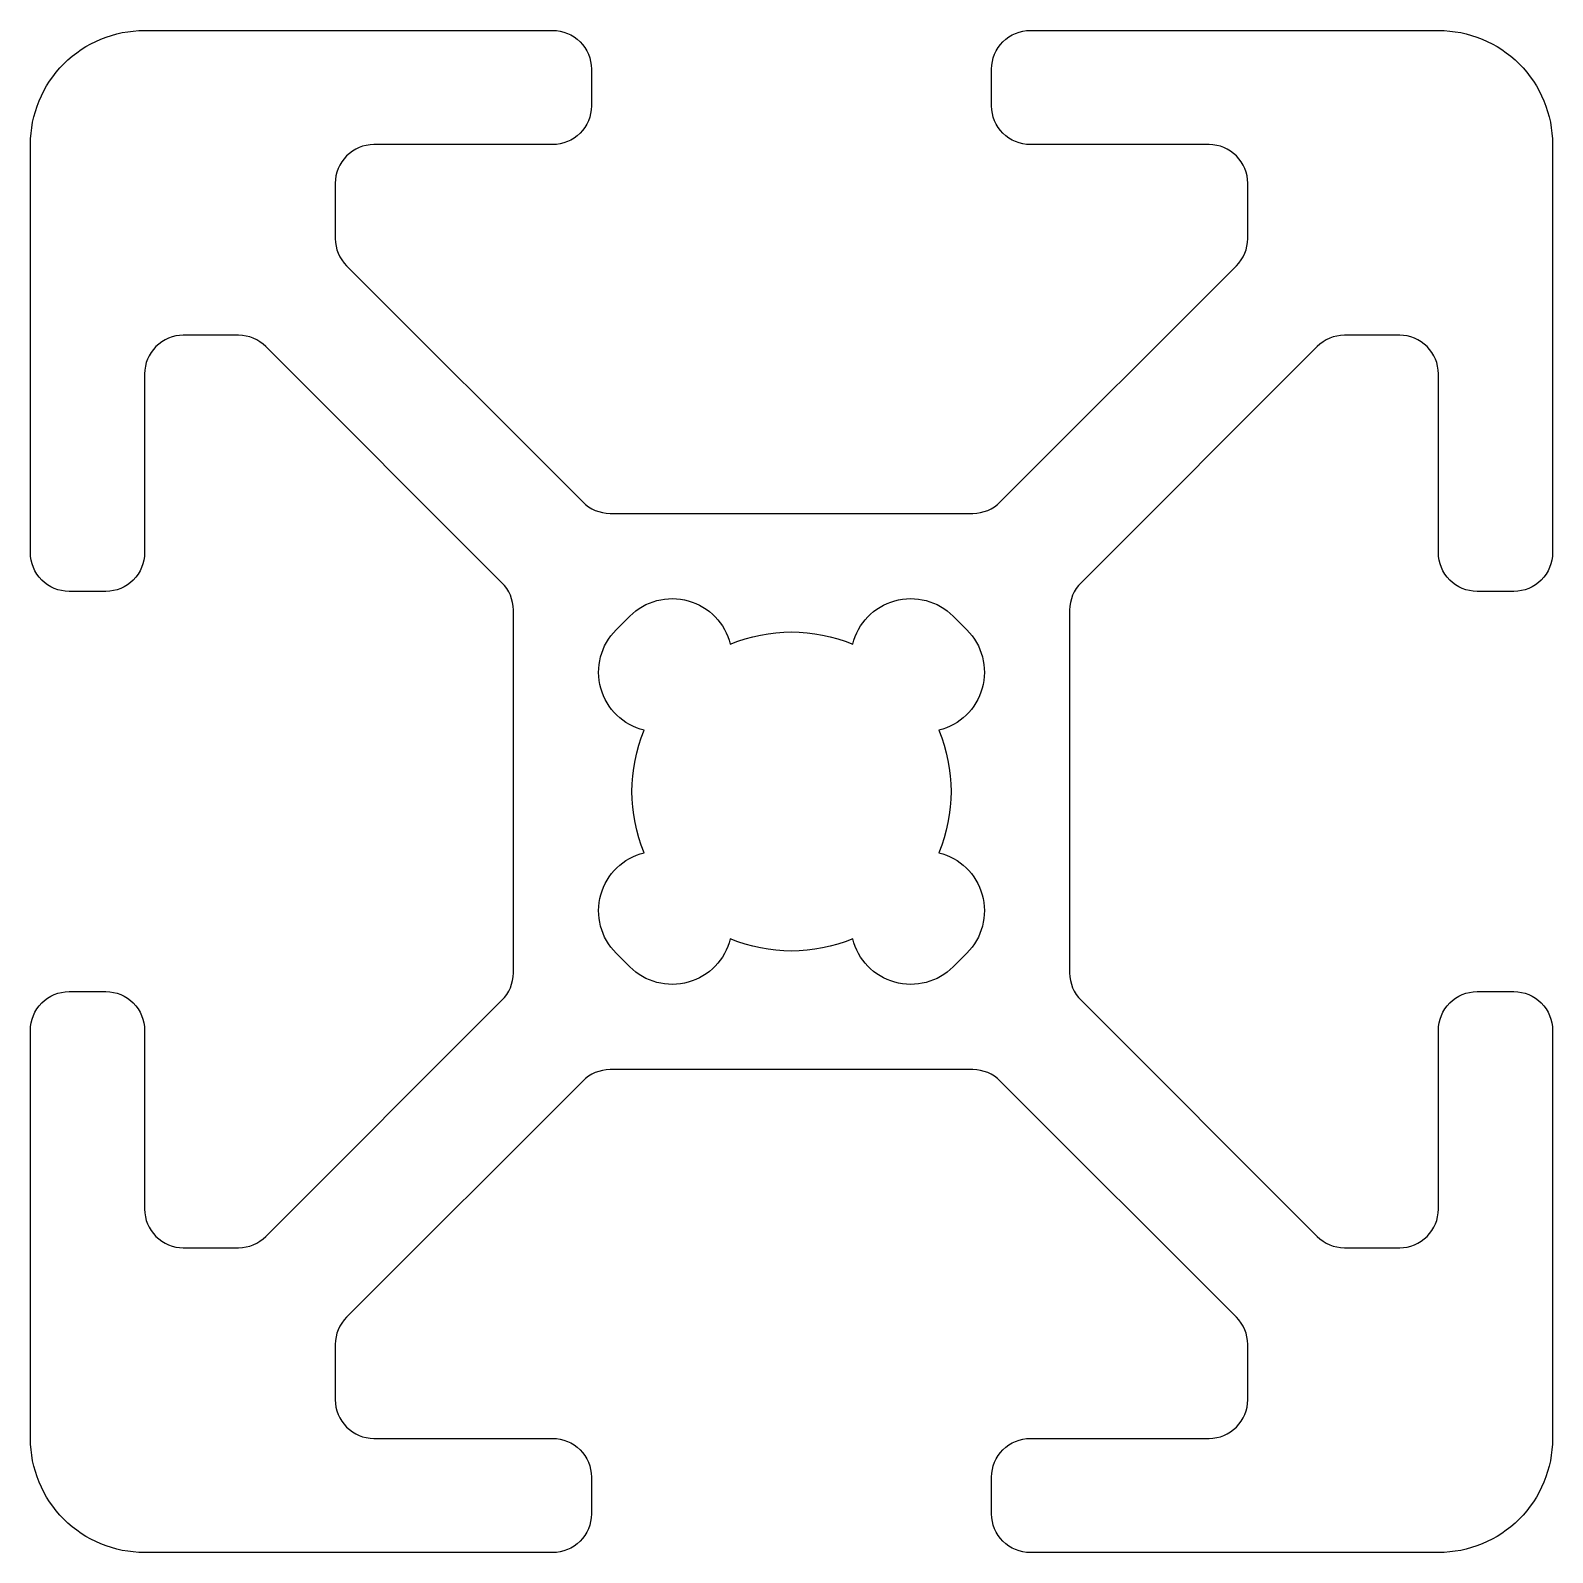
# Model space of a CAD drawing. Header units: millimetres. Extents: x -55 to -35, y -49.2 to -29.2.
import ezdxf

# ---------------------------------------------------------------- set-up
doc = ezdxf.new("R2010")
doc.units = ezdxf.units.MM
doc.layers.get('0').update_dxf_attribs({"linetype": 'CONTINUOUS'})

msp = doc.modelspace()

# ---------------------------------------------------------------- linework, layer by layer
for points in [[(-35, -42.349), (-35, -47.711, -0.414214), (-36.5, -49.211), (-41.862, -49.211, -0.414214), (-42.37, -48.703), (-42.37, -48.219, -0.414214), (-41.862, -47.711), (-39.513, -47.711, 0.414214), (-39.005, -47.203), (-39.005, -46.477, 0.198912), (-39.154, -46.118), (-42.257, -43.015, 0.198912), (-42.616, -42.866), (-47.384, -42.866, 0.198912), (-47.743, -43.015), (-50.846, -46.118, 0.198912), (-50.995, -46.477), (-50.995, -47.203, 0.414214), (-50.487, -47.711), (-48.138, -47.711, -0.414214), (-47.63, -48.219), (-47.63, -48.703, -0.414214), (-48.138, -49.211), (-53.5, -49.211, -0.414214), (-55, -47.711), (-55, -42.349, -0.414214), (-54.492, -41.841), (-54.008, -41.841, -0.414214), (-53.5, -42.349), (-53.5, -44.698, 0.414214), (-52.992, -45.206), (-52.266, -45.206, 0.198912), (-51.907, -45.057), (-48.804, -41.954, 0.198912), (-48.655, -41.595), (-48.655, -36.827, 0.198912), (-48.804, -36.468), (-51.907, -33.365, 0.198912), (-52.266, -33.216), (-52.992, -33.216, 0.414214), (-53.5, -33.724), (-53.5, -36.073, -0.414214), (-54.008, -36.581), (-54.492, -36.581, -0.414214), (-55, -36.073), (-55, -30.711, -0.414214), (-53.5, -29.211), (-48.138, -29.211, -0.414214), (-47.63, -29.719), (-47.63, -30.203, -0.414214), (-48.138, -30.711), (-50.487, -30.711, 0.414214), (-50.995, -31.219), (-50.995, -31.945, 0.198912), (-50.846, -32.304), (-47.743, -35.407, 0.198912), (-47.384, -35.556), (-42.616, -35.556, 0.198912), (-42.257, -35.407), (-39.154, -32.304, 0.198912), (-39.005, -31.945), (-39.005, -31.219, 0.414214), (-39.513, -30.711), (-41.862, -30.711, -0.414214), (-42.37, -30.203), (-42.37, -29.719, -0.414214), (-41.862, -29.211), (-36.5, -29.211, -0.414214), (-35, -30.711), (-35, -36.073, -0.414214), (-35.508, -36.581), (-35.992, -36.581, -0.414214), (-36.5, -36.073), (-36.5, -33.724, 0.414214), (-37.008, -33.216), (-37.734, -33.216, 0.198912), (-38.093, -33.365), (-41.196, -36.468, 0.198912), (-41.345, -36.827), (-41.345, -41.595, 0.198912), (-41.196, -41.954), (-38.093, -45.057, 0.198912), (-37.734, -45.206), (-37.008, -45.206, 0.414214), (-36.5, -44.698), (-36.5, -42.349, -0.414214), (-35.992, -41.841), (-35.508, -41.841, -0.414214)], [(-43.064, -38.407, -0.199349), (-43.064, -40.015, -0.58433), (-42.696, -41.335), (-42.876, -41.515, -0.58433), (-44.196, -41.147, -0.199349), (-45.804, -41.147, -0.58433), (-47.124, -41.515), (-47.304, -41.335, -0.58433), (-46.936, -40.015, -0.199349), (-46.936, -38.407, -0.58433), (-47.304, -37.087), (-47.124, -36.907, -0.58433), (-45.804, -37.275, -0.199349), (-44.196, -37.275, -0.58433), (-42.876, -36.907), (-42.696, -37.087, -0.58433)]]:
    msp.add_lwpolyline(points, format="xyb", close=True)

doc.saveas('drawing.dxf')
